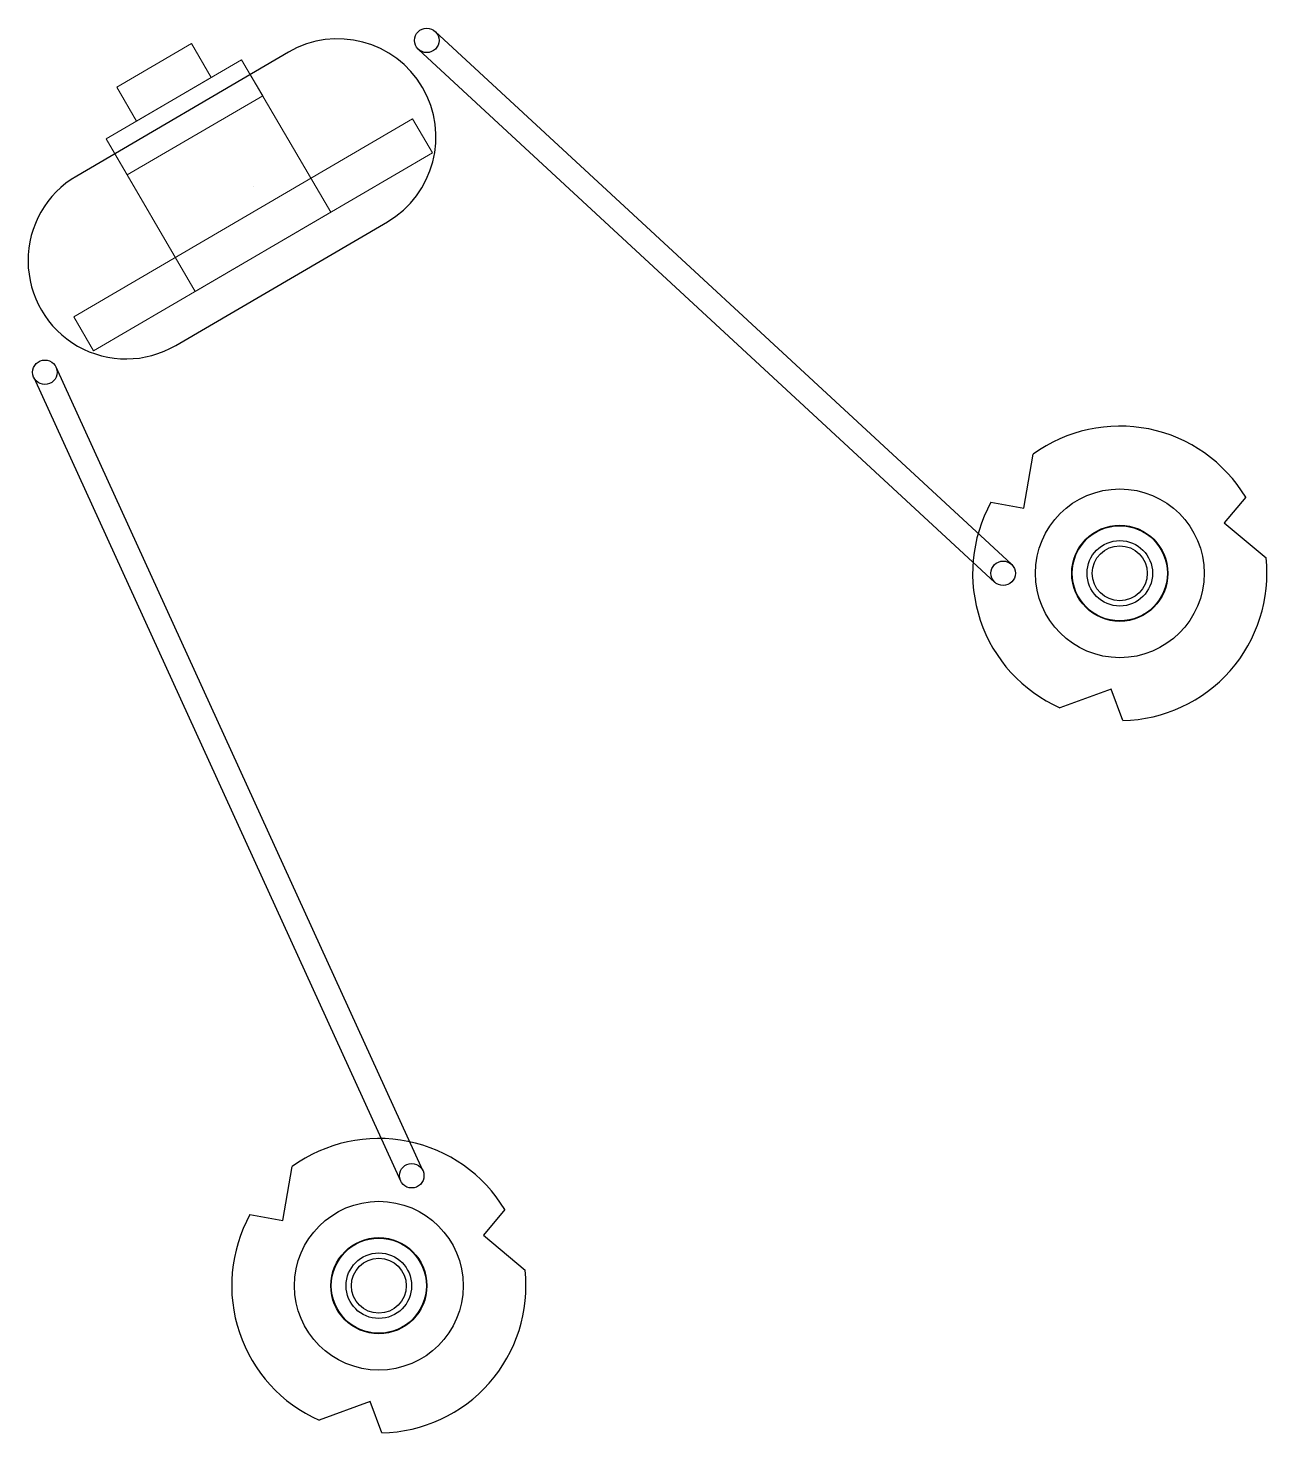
# Model space of a CAD drawing. Extents: x 0.63 to 3.78, y 20.07 to 23.65.
import ezdxf

# ---------------------------------------------------------------- set-up
doc = ezdxf.new("R2010")
doc.units = 0
doc.header["$LTSCALE"] = 5
doc.header["$MEASUREMENT"] = 0
for name, color, linetype in [('Z0_BOTCOMP', 4, 'Continuous'), ('Z0_CUT500', 4, 'Continuous'), ('Z0_RUBBER', 2, 'Continuous'), ('Z0_TOPCOMP', 6, 'Continuous')]:
    doc.layers.add(name, color=color, linetype=linetype)

msp = doc.modelspace()

# ---------------------------------------------------------------- linework, layer by layer
at = {"layer": 'Z0_BOTCOMP', "color": 4, "linetype": 'Continuous', "lineweight": 25}
for p, q in [((3.1635, 22.4283), (3.1876, 22.5654)), ((3.0798, 22.4431), (3.1635, 22.4283)), ((3.7292, 22.456), (3.6745, 22.3909)), ((3.6745, 22.3909), (3.7811, 22.3014)), ((3.3865, 21.967), (3.2558, 21.9194)), ((3.4156, 21.8872), (3.3865, 21.967)), ((1.2753, 20.6139), (1.2994, 20.7509)), ((1.1916, 20.6286), (1.2753, 20.6139)), ((1.841, 20.6415), (1.7863, 20.5764)), ((1.7863, 20.5764), (1.8929, 20.487)), ((1.4983, 20.1526), (1.3676, 20.105)), ((1.5274, 20.0727), (1.4983, 20.1526))]:
    msp.add_line(p, q, dxfattribs=at)
for centre, radius in [((3.4082, 22.2621), 0.1212), ((3.4082, 22.2621), 0.0835), ((1.52, 20.4476), 0.1212), ((1.52, 20.4476), 0.0835)]:
    msp.add_circle(centre, radius, dxfattribs=at)
for centre, start, end in [((3.4082, 22.2621), 31.1354, 126.023), ((3.4082, 22.2621), 151.1354, -113.977), ((3.4082, 22.2621), -88.8646, 6.023), ((1.52, 20.4476), 31.1354, 126.023), ((1.52, 20.4476), 151.1354, -113.977), ((1.52, 20.4476), -88.8646, 6.023)]:
    msp.add_arc(centre, 0.375, start, end, dxfattribs=at)
at = {"layer": 'Z0_CUT500', "color": 5, "linetype": 'Continuous', "lineweight": 25}
for p, q in [((1.2896, 23.5894), (0.75, 23.274)), ((1.0023, 22.8423), (1.5419, 23.1577))]:
    msp.add_line(p, q, dxfattribs=at)
for centre in [(3.4082, 22.2621), (1.52, 20.4476)]:
    msp.add_circle(centre, 0.1225, dxfattribs=at)
for centre, start, end in [((1.4157, 23.3735), -59.6971, 120.3029), ((0.8761, 23.0582), 120.3029, -59.6971)]:
    msp.add_arc(centre, 0.25, start, end, dxfattribs=at)
at = {"layer": 'Z0_RUBBER', "color": 2, "linetype": 'Continuous', "lineweight": 25}
for centre, radius in [((3.4082, 22.2621), 0.215), ((3.4082, 22.2621), 0.07), ((1.52, 20.4476), 0.215), ((1.52, 20.4476), 0.07)]:
    msp.add_circle(centre, radius, dxfattribs=at)
at = {"layer": 'Z0_TOPCOMP', "color": 6, "linetype": 'Continuous', "lineweight": 25}
for p, q in [((3.1322, 22.285), (1.6634, 23.6425)), ((1.621, 23.5966), (3.0898, 22.2391)), ((0.6404, 22.7612), (1.5754, 20.7147)), ((1.6323, 20.7407), (0.6973, 22.7872))]:
    msp.add_line(p, q, dxfattribs=at)
at = {"layer": 'Z0_TOPCOMP', "color": 6, "linetype": 'Continuous', "lineweight": 5}
for p, q in [((1.0422, 23.6113), (0.8522, 23.5003)), ((1.0926, 23.5249), (1.0422, 23.6113)), ((1.1703, 23.5703), (0.825, 23.3685)), ((1.3974, 23.1818), (1.1703, 23.5703)), ((1.1924, 23.5326), (0.8471, 23.3307)), ((0.9027, 23.4139), (1.0926, 23.5249)), ((1.224, 23.4786), (1.1924, 23.5326)), ((0.8522, 23.5003), (0.9027, 23.4139)), ((0.8786, 23.2768), (1.224, 23.4786)), ((1.6315, 23.4996), (1.6315, 23.4996)), ((0.7426, 22.915), (1.606, 23.4195)), ((1.606, 23.4195), (1.6564, 23.3332)), ((0.825, 23.3685), (1.0521, 22.98)), ((1.6564, 23.3332), (0.793, 22.8286)), ((0.8471, 23.3307), (0.8786, 23.2768)), ((1.1998, 23.2474), (1.1998, 23.2474)), ((1.0521, 22.98), (1.3974, 23.1818)), ((0.6602, 22.932), (0.6602, 22.932)), ((0.6602, 22.932), (0.6602, 22.932)), ((0.793, 22.8286), (0.7426, 22.915))]:
    msp.add_line(p, q, dxfattribs=at)
at = {"layer": 'Z0_TOPCOMP', "color": 6, "linetype": 'Continuous', "lineweight": 25}
for centre in [(1.6422, 23.6195), (0.6689, 22.7742), (3.111, 22.2621), (1.6038, 20.7277)]:
    msp.add_circle(centre, 0.0312, dxfattribs=at)

doc.saveas('drawing.dxf')
